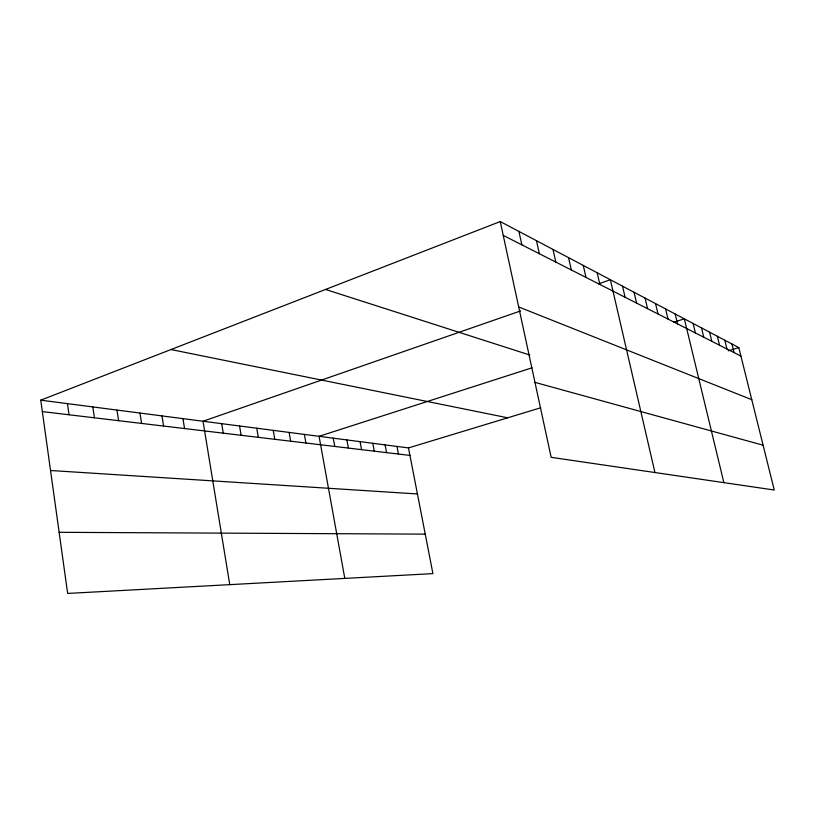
<?xml version="1.0" encoding="UTF-8"?>
<svg xmlns="http://www.w3.org/2000/svg" width="815" height="815" viewBox="0 0 815 815"><rect width="100%" height="100%" fill="white"/><g stroke="black" fill="none" stroke-linecap="round" stroke-linejoin="round"><path stroke-width="1.22" d="M40.75 400.165L408.478 447.924L432.918 573.617L67.645 593.442L40.75 400.165L500.247 221.558L738.818 347.618L774.25 490.019L551.154 457.327L500.247 221.558M520.744 310.872L203.027 421.243L229.759 584.64M598.567 283.834L610.364 279.739L654.944 472.537M532.073 367.799L319.072 436.31L344.796 578.395M673.873 322.19L684.335 318.828L723.873 482.643M408.478 447.924L540.793 407.755M728.202 350.847L738.818 347.618M59.138 532.317L425.236 534.141M50.54 470.5L417.433 493.961M42.339 411.595L409.935 455.422M170.987 349.543L507.694 417.8M534.976 382.388L763.105 445.214M325.562 289.457L529.791 355.024M518.686 306.949L751.776 399.686M503.232 235.392L740.927 356.094M731.931 343.981L734.07 352.61M724.78 340.201L726.949 348.993M717.332 336.269L719.533 345.234M709.58 332.174L711.821 341.312M701.511 327.905L703.793 337.237M693.107 323.463L695.419 332.978M675.166 313.989L677.55 323.912M665.59 308.926L668.015 319.072M655.566 303.628L658.031 313.999M645.073 298.076L647.568 308.691M634.06 292.259L636.607 303.119M622.507 286.157L625.095 297.271M597.181 272.77L599.86 284.455M583.265 265.425L585.995 277.416M568.554 257.652L571.335 269.979M552.988 249.421L555.82 262.094M536.474 240.7L539.357 253.73M518.921 231.419L521.855 244.846M396.987 446.437L398.454 454.057M385.098 444.888L386.575 452.641M372.801 443.289L374.289 451.174M360.077 441.638L361.575 449.656M346.895 439.927L348.402 448.087M333.233 438.154L334.761 446.457M304.372 434.405L305.91 443.024M289.101 432.419L290.649 441.2M273.239 430.361L274.798 439.316M256.735 428.221L258.304 437.339M239.559 425.99L241.138 435.302M221.67 423.668L223.259 433.162M182.957 418.635L184.547 428.547M161.971 415.915L163.571 426.051M140.007 413.062L141.606 423.423M116.983 410.067L118.583 420.683M92.818 406.93L94.418 417.8M67.441 403.639L69.041 414.774"/></g></svg>
